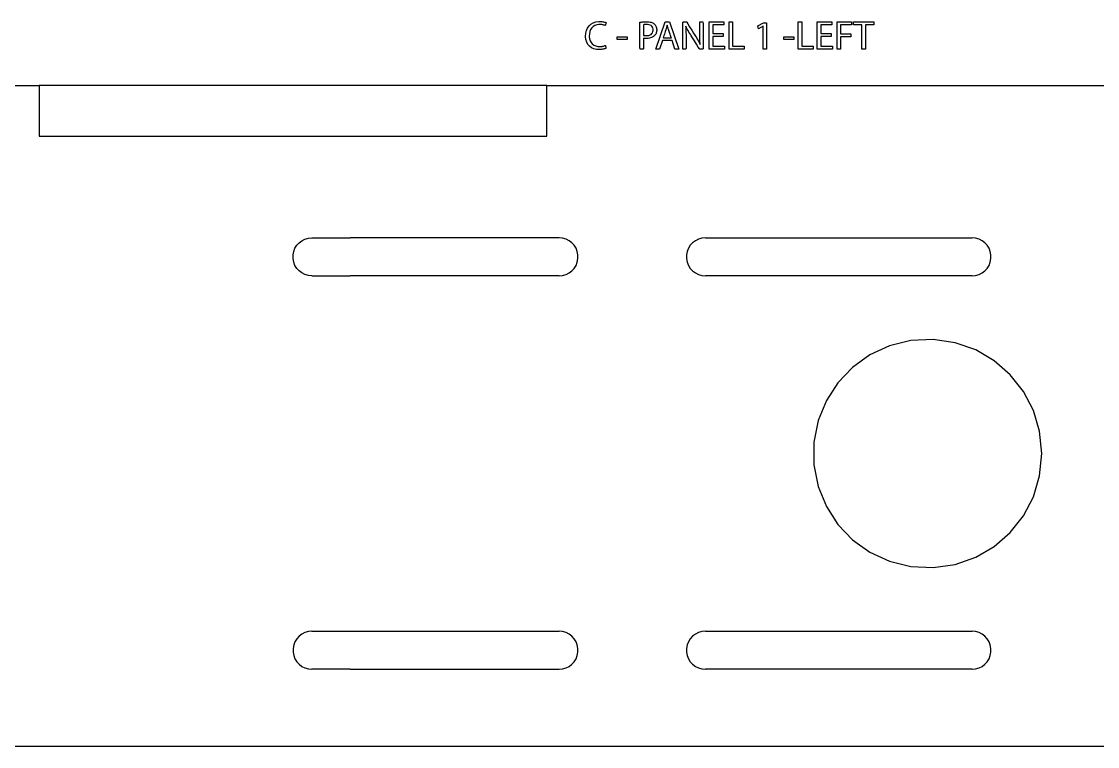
# Model space of a CAD drawing. Header units: metres. Extents: x 826 to 1488, y 1193 to 1485.
# Drawn here: x 879.2 to 963.9, y 1192.5 to 1249.6 of the extents above; entities that cross this region are included whole.
import ezdxf

# ---------------------------------------------------------------- set-up
doc = ezdxf.new("R2010")
doc.units = ezdxf.units.M

msp = doc.modelspace()

# ---------------------------------------------------------------- linework, layer by layer
at = {"layer": 'COMPONENT21'}
for p, q in [((924.021, 1249.44), (924.202, 1249.545)), ((924.202, 1249.545), (924.409, 1249.615)), ((924.409, 1249.615), (924.638, 1249.647)), ((924.638, 1249.647), (924.777, 1249.648)), ((924.777, 1249.648), (924.865, 1249.642)), ((924.865, 1249.642), (924.944, 1249.633)), ((924.944, 1249.633), (925.014, 1249.62)), ((925.014, 1249.62), (925.076, 1249.606)), ((925.076, 1249.606), (925.129, 1249.59)), ((925.129, 1249.59), (925.173, 1249.575)), ((925.173, 1249.575), (925.208, 1249.559)), ((925.202, 1249.499), (925.19, 1249.459)), ((925.212, 1249.531), (925.202, 1249.499)), ((925.208, 1249.559), (925.212, 1249.531)), ((927.882, 1249.588), (927.934, 1249.596)), ((927.882, 1249.5), (927.882, 1249.588)), ((927.882, 1249.266), (927.882, 1249.5)), ((927.934, 1249.596), (927.989, 1249.604)), ((927.989, 1249.604), (928.048, 1249.611)), ((928.048, 1249.611), (928.111, 1249.617)), ((928.111, 1249.617), (928.178, 1249.622)), ((928.178, 1249.622), (928.249, 1249.626)), ((928.249, 1249.626), (928.324, 1249.629)), ((928.324, 1249.629), (928.404, 1249.63)), ((928.404, 1249.63), (928.5, 1249.627)), ((928.5, 1249.627), (928.592, 1249.619)), ((928.592, 1249.619), (928.677, 1249.606)), ((928.677, 1249.606), (928.755, 1249.587)), ((928.755, 1249.587), (928.827, 1249.563)), ((928.827, 1249.563), (928.892, 1249.534)), ((928.892, 1249.534), (928.951, 1249.5)), ((928.951, 1249.5), (929.003, 1249.461)), ((929.143, 1247.473), (929.873, 1249.614)), ((929.873, 1249.614), (930.204, 1249.614)), ((930.204, 1249.614), (930.934, 1247.473)), ((931.248, 1249.604), (931.306, 1249.614)), ((931.248, 1249.391), (931.248, 1249.604)), ((931.306, 1249.614), (931.373, 1249.614)), ((931.373, 1249.614), (931.446, 1249.614)), ((931.446, 1249.614), (931.509, 1249.614)), ((931.509, 1249.614), (931.547, 1249.614)), ((931.547, 1249.614), (931.565, 1249.594)), ((931.565, 1249.594), (931.652, 1249.457)), ((932.595, 1249.578), (932.596, 1249.614)), ((932.595, 1249.442), (932.595, 1249.578)), ((932.596, 1249.614), (932.622, 1249.614)), ((932.622, 1249.614), (932.671, 1249.614)), ((932.671, 1249.614), (932.733, 1249.614)), ((932.733, 1249.614), (932.792, 1249.614)), ((932.792, 1249.614), (932.837, 1249.614)), ((932.837, 1249.614), (932.855, 1249.467)), ((933.334, 1247.473), (933.334, 1249.614)), ((933.334, 1249.614), (934.493, 1249.614)), ((934.493, 1249.614), (934.493, 1249.382)), ((934.896, 1249.614), (935.175, 1249.614)), ((934.896, 1247.473), (934.896, 1249.614)), ((935.175, 1249.614), (935.175, 1247.705)), ((937.16, 1249.296), (937.611, 1249.537)), ((937.611, 1249.537), (937.849, 1249.537)), ((937.849, 1249.537), (937.849, 1247.473)), ((940.344, 1249.614), (940.623, 1249.614)), ((940.344, 1247.473), (940.344, 1249.614)), ((940.623, 1249.614), (940.623, 1247.705)), ((941.843, 1247.473), (941.843, 1249.614)), ((941.843, 1249.614), (943.002, 1249.614)), ((943.002, 1249.614), (943.002, 1249.382)), ((943.405, 1249.614), (944.558, 1249.614)), ((943.405, 1247.473), (943.405, 1249.614)), ((944.558, 1249.614), (944.558, 1249.382)), ((944.71, 1249.379), (944.71, 1249.614)), ((944.71, 1249.614), (946.294, 1249.614)), ((946.294, 1249.614), (946.294, 1249.379)), ((923.594, 1248.473), (923.606, 1248.717)), ((923.606, 1248.717), (923.658, 1248.938)), ((923.658, 1248.938), (923.746, 1249.134)), ((923.746, 1249.134), (923.868, 1249.302)), ((923.868, 1249.302), (924.021, 1249.44)), ((923.893, 1248.674), (923.887, 1248.476)), ((923.928, 1248.855), (923.893, 1248.674)), ((923.99, 1249.013), (923.928, 1248.855)), ((924.078, 1249.146), (923.99, 1249.013)), ((924.19, 1249.253), (924.078, 1249.146)), ((924.323, 1249.334), (924.19, 1249.253)), ((924.476, 1249.389), (924.323, 1249.334)), ((924.647, 1249.415), (924.476, 1249.389)), ((924.76, 1249.416), (924.647, 1249.415)), ((924.823, 1249.413), (924.76, 1249.416)), ((924.882, 1249.406), (924.823, 1249.413)), ((924.939, 1249.397), (924.882, 1249.406)), ((924.992, 1249.385), (924.939, 1249.397)), ((925.042, 1249.371), (924.992, 1249.385)), ((925.088, 1249.355), (925.042, 1249.371)), ((925.13, 1249.337), (925.088, 1249.355)), ((925.156, 1249.348), (925.13, 1249.337)), ((925.165, 1249.379), (925.156, 1249.348)), ((925.177, 1249.418), (925.165, 1249.379)), ((925.19, 1249.459), (925.177, 1249.418)), ((927.882, 1248.934), (927.882, 1249.266)), ((927.882, 1248.552), (927.882, 1248.934)), ((928.196, 1249.396), (928.159, 1249.387)), ((928.159, 1249.387), (928.159, 1249.34)), ((928.159, 1249.34), (928.159, 1249.241)), ((928.159, 1249.241), (928.159, 1249.107)), ((928.159, 1249.107), (928.159, 1248.957)), ((928.159, 1248.957), (928.159, 1248.809)), ((928.159, 1248.809), (928.159, 1248.681)), ((928.159, 1248.681), (928.159, 1248.59)), ((928.222, 1249.4), (928.196, 1249.396)), ((928.252, 1249.403), (928.222, 1249.4)), ((928.285, 1249.406), (928.252, 1249.403)), ((928.321, 1249.408), (928.285, 1249.406)), ((928.36, 1249.41), (928.321, 1249.408)), ((928.402, 1249.41), (928.36, 1249.41)), ((928.484, 1249.408), (928.402, 1249.41)), ((928.584, 1249.395), (928.484, 1249.408)), ((928.673, 1249.369), (928.584, 1249.395)), ((928.751, 1249.33), (928.673, 1249.369)), ((928.681, 1248.59), (928.76, 1248.636)), ((928.815, 1249.279), (928.751, 1249.33)), ((928.76, 1248.636), (928.824, 1248.695)), ((928.866, 1249.215), (928.815, 1249.279)), ((928.824, 1248.695), (928.874, 1248.767)), ((928.902, 1249.138), (928.866, 1249.215)), ((928.874, 1248.767), (928.907, 1248.851)), ((928.921, 1249.048), (928.902, 1249.138)), ((928.907, 1248.851), (928.923, 1248.947)), ((928.923, 1248.947), (928.921, 1249.048)), ((929.003, 1249.461), (929.045, 1249.421)), ((929.045, 1249.421), (929.082, 1249.377)), ((929.082, 1249.377), (929.115, 1249.329)), ((929.119, 1248.658), (929.088, 1248.61)), ((929.115, 1249.329), (929.143, 1249.277)), ((929.145, 1248.711), (929.119, 1248.658)), ((929.143, 1249.277), (929.166, 1249.22)), ((929.166, 1248.767), (929.145, 1248.711)), ((929.166, 1249.22), (929.183, 1249.159)), ((929.182, 1248.826), (929.166, 1248.767)), ((929.193, 1248.89), (929.182, 1248.826)), ((929.183, 1249.159), (929.195, 1249.095)), ((929.199, 1248.957), (929.193, 1248.89)), ((929.195, 1249.095), (929.2, 1249.027)), ((929.2, 1249.027), (929.199, 1248.957)), ((929.803, 1248.644), (929.766, 1248.534)), ((929.842, 1248.756), (929.803, 1248.644)), ((929.876, 1248.859), (929.842, 1248.756)), ((929.903, 1248.938), (929.876, 1248.859)), ((929.917, 1248.979), (929.903, 1248.938)), ((929.928, 1249.014), (929.917, 1248.979)), ((929.944, 1249.062), (929.928, 1249.014)), ((929.958, 1249.11), (929.944, 1249.062)), ((929.971, 1249.158), (929.958, 1249.11)), ((929.984, 1249.206), (929.971, 1249.158)), ((929.996, 1249.253), (929.984, 1249.206)), ((930.008, 1249.3), (929.996, 1249.253)), ((930.036, 1249.354), (930.008, 1249.3)), ((930.048, 1249.308), (930.036, 1249.354)), ((930.06, 1249.262), (930.048, 1249.308)), ((930.072, 1249.215), (930.06, 1249.262)), ((930.085, 1249.168), (930.072, 1249.215)), ((930.099, 1249.12), (930.085, 1249.168)), ((930.113, 1249.071), (930.099, 1249.12)), ((930.129, 1249.021), (930.113, 1249.071)), ((930.144, 1248.978), (930.129, 1249.021)), ((930.155, 1248.944), (930.144, 1248.978)), ((930.18, 1248.871), (930.155, 1248.944)), ((930.214, 1248.772), (930.18, 1248.871)), ((930.253, 1248.661), (930.214, 1248.772)), ((930.291, 1248.551), (930.253, 1248.661)), ((931.248, 1248.981), (931.248, 1249.391)), ((931.248, 1248.479), (931.248, 1248.981)), ((931.499, 1249.274), (931.495, 1249.174)), ((931.495, 1249.174), (931.5, 1249.045)), ((931.552, 1249.162), (931.499, 1249.274)), ((931.5, 1249.045), (931.504, 1248.912)), ((931.504, 1248.912), (931.506, 1248.775)), ((931.506, 1248.775), (931.508, 1248.628)), ((931.61, 1249.048), (931.552, 1249.162)), ((931.673, 1248.933), (931.61, 1249.048)), ((931.652, 1249.457), (931.793, 1249.233)), ((931.739, 1248.818), (931.673, 1248.933)), ((931.807, 1248.703), (931.739, 1248.818)), ((931.793, 1249.233), (931.955, 1248.975)), ((931.878, 1248.588), (931.807, 1248.703)), ((931.955, 1248.975), (932.105, 1248.738)), ((932.105, 1248.738), (932.209, 1248.574)), ((932.595, 1249.246), (932.595, 1249.442)), ((932.595, 1249.033), (932.595, 1249.246)), ((932.595, 1248.848), (932.595, 1249.033)), ((932.595, 1248.735), (932.595, 1248.848)), ((932.595, 1248.64), (932.595, 1248.735)), ((932.596, 1248.489), (932.595, 1248.64)), ((932.855, 1249.467), (932.855, 1249.096)), ((932.855, 1249.096), (932.855, 1248.608)), ((934.493, 1249.382), (933.613, 1249.382)), ((933.613, 1249.382), (933.613, 1248.705)), ((933.613, 1248.705), (934.442, 1248.705)), ((934.442, 1248.705), (934.442, 1248.477)), ((937.214, 1249.083), (937.16, 1249.296)), ((937.579, 1249.277), (937.214, 1249.083)), ((937.579, 1247.473), (937.579, 1249.277)), ((943.002, 1249.382), (942.122, 1249.382)), ((942.122, 1249.382), (942.122, 1248.705)), ((942.122, 1248.705), (942.951, 1248.705)), ((942.951, 1248.705), (942.951, 1248.477)), ((944.558, 1249.382), (943.684, 1249.382)), ((943.684, 1249.382), (943.684, 1248.671)), ((943.684, 1248.671), (944.491, 1248.671)), ((944.491, 1248.671), (944.491, 1248.442)), ((945.361, 1249.379), (944.71, 1249.379)), ((945.361, 1247.473), (945.361, 1249.379)), ((946.294, 1249.379), (945.64, 1249.379)), ((945.64, 1249.379), (945.64, 1247.473)), ((923.622, 1248.233), (923.594, 1248.473)), ((923.687, 1248.023), (923.622, 1248.233)), ((923.786, 1247.844), (923.687, 1248.023)), ((923.915, 1247.697), (923.786, 1247.844)), ((923.887, 1248.476), (923.908, 1248.296)), ((923.908, 1248.296), (923.956, 1248.135)), ((923.956, 1248.135), (924.03, 1247.996)), ((924.03, 1247.996), (924.128, 1247.879)), ((924.128, 1247.879), (924.249, 1247.787)), ((924.249, 1247.787), (924.393, 1247.721)), ((926.089, 1248.229), (926.089, 1248.432)), ((926.089, 1248.432), (926.873, 1248.432)), ((926.873, 1248.229), (926.089, 1248.229)), ((926.873, 1248.432), (926.873, 1248.229)), ((927.882, 1248.168), (927.882, 1248.552)), ((927.882, 1247.828), (927.882, 1248.168)), ((927.882, 1247.581), (927.882, 1247.828)), ((928.159, 1248.59), (928.159, 1248.556)), ((928.159, 1248.556), (928.206, 1248.546)), ((928.2, 1248.322), (928.159, 1248.326)), ((928.159, 1248.326), (928.159, 1248.269)), ((928.159, 1248.269), (928.159, 1248.159)), ((928.159, 1248.159), (928.159, 1248.015)), ((928.159, 1248.015), (928.159, 1247.858)), ((928.159, 1247.858), (928.159, 1247.706)), ((928.225, 1248.319), (928.2, 1248.322)), ((928.206, 1248.546), (928.231, 1248.542)), ((928.252, 1248.316), (928.225, 1248.319)), ((928.231, 1248.542), (928.258, 1248.539)), ((928.28, 1248.314), (928.252, 1248.316)), ((928.258, 1248.539), (928.287, 1248.537)), ((928.308, 1248.313), (928.28, 1248.314)), ((928.287, 1248.537), (928.317, 1248.535)), ((928.338, 1248.312), (928.308, 1248.313)), ((928.317, 1248.535), (928.348, 1248.534)), ((928.368, 1248.312), (928.338, 1248.312)), ((928.348, 1248.534), (928.381, 1248.534)), ((928.436, 1248.313), (928.368, 1248.312)), ((928.381, 1248.534), (928.481, 1248.539)), ((928.532, 1248.32), (928.436, 1248.313)), ((928.481, 1248.539), (928.587, 1248.557)), ((928.624, 1248.335), (928.532, 1248.32)), ((928.587, 1248.557), (928.681, 1248.59)), ((928.712, 1248.357), (928.624, 1248.335)), ((928.794, 1248.386), (928.712, 1248.357)), ((928.87, 1248.422), (928.794, 1248.386)), ((928.94, 1248.466), (928.87, 1248.422)), ((929.004, 1248.516), (928.94, 1248.466)), ((929.053, 1248.565), (929.004, 1248.516)), ((929.088, 1248.61), (929.053, 1248.565)), ((929.651, 1248.147), (929.429, 1247.473)), ((930.41, 1248.147), (929.651, 1248.147)), ((929.735, 1248.442), (929.714, 1248.38)), ((929.714, 1248.38), (929.744, 1248.362)), ((929.766, 1248.534), (929.735, 1248.442)), ((929.744, 1248.362), (929.821, 1248.362)), ((929.821, 1248.362), (929.925, 1248.362)), ((929.925, 1248.362), (930.042, 1248.362)), ((930.042, 1248.362), (930.158, 1248.362)), ((930.158, 1248.362), (930.259, 1248.362)), ((930.259, 1248.362), (930.329, 1248.362)), ((930.324, 1248.455), (930.291, 1248.551)), ((930.347, 1248.388), (930.324, 1248.455)), ((930.329, 1248.362), (930.356, 1248.362)), ((930.356, 1248.362), (930.347, 1248.388)), ((930.639, 1247.473), (930.41, 1248.147)), ((931.248, 1247.99), (931.248, 1248.479)), ((931.248, 1247.62), (931.248, 1247.99)), ((931.508, 1248.628), (931.508, 1248.471)), ((931.508, 1248.471), (931.508, 1248.371)), ((931.508, 1248.371), (931.508, 1248.255)), ((931.508, 1248.255), (931.508, 1248.066)), ((931.508, 1248.066), (931.508, 1247.849)), ((931.508, 1247.849), (931.508, 1247.648)), ((931.923, 1248.516), (931.878, 1248.588)), ((932.026, 1248.352), (931.923, 1248.516)), ((932.175, 1248.114), (932.026, 1248.352)), ((932.336, 1247.856), (932.175, 1248.114)), ((932.209, 1248.574), (932.254, 1248.501)), ((932.254, 1248.501), (932.326, 1248.383)), ((932.326, 1248.383), (932.393, 1248.269)), ((932.477, 1247.631), (932.336, 1247.856)), ((932.393, 1248.269), (932.455, 1248.157)), ((932.455, 1248.157), (932.513, 1248.048)), ((932.513, 1248.048), (932.567, 1247.941)), ((932.567, 1247.941), (932.617, 1247.835)), ((932.598, 1248.347), (932.596, 1248.489)), ((932.603, 1248.209), (932.598, 1248.347)), ((932.609, 1248.075), (932.603, 1248.209)), ((932.618, 1247.94), (932.609, 1248.075)), ((932.617, 1247.835), (932.618, 1247.94)), ((932.855, 1248.608), (932.855, 1248.106)), ((932.855, 1248.106), (932.855, 1247.696)), ((934.442, 1248.477), (933.613, 1248.477)), ((933.613, 1248.477), (933.613, 1247.705)), ((939.227, 1248.229), (939.227, 1248.432)), ((939.227, 1248.432), (940.011, 1248.432)), ((940.011, 1248.229), (939.227, 1248.229)), ((940.011, 1248.432), (940.011, 1248.229)), ((942.951, 1248.477), (942.122, 1248.477)), ((942.122, 1248.477), (942.122, 1247.705)), ((944.491, 1248.442), (943.684, 1248.442)), ((943.684, 1248.442), (943.684, 1247.473)), ((924.072, 1247.582), (923.915, 1247.697)), ((924.252, 1247.5), (924.072, 1247.582)), ((924.452, 1247.452), (924.252, 1247.5)), ((924.393, 1247.721), (924.558, 1247.683)), ((924.657, 1247.438), (924.452, 1247.452)), ((924.558, 1247.683), (924.717, 1247.673)), ((924.751, 1247.441), (924.657, 1247.438)), ((924.717, 1247.673), (924.781, 1247.676)), ((924.838, 1247.448), (924.751, 1247.441)), ((924.781, 1247.676), (924.843, 1247.681)), ((924.92, 1247.458), (924.838, 1247.448)), ((924.843, 1247.681), (924.904, 1247.689)), ((924.904, 1247.689), (924.963, 1247.699)), ((924.995, 1247.471), (924.92, 1247.458)), ((924.963, 1247.699), (925.019, 1247.712)), ((925.062, 1247.486), (924.995, 1247.471)), ((925.019, 1247.712), (925.071, 1247.728)), ((925.121, 1247.503), (925.062, 1247.486)), ((925.071, 1247.728), (925.12, 1247.745)), ((925.12, 1247.745), (925.159, 1247.762)), ((925.172, 1247.521), (925.121, 1247.503)), ((925.159, 1247.762), (925.168, 1247.725)), ((925.168, 1247.725), (925.177, 1247.689)), ((925.213, 1247.54), (925.172, 1247.521)), ((925.177, 1247.689), (925.186, 1247.649)), ((925.186, 1247.649), (925.196, 1247.609)), ((925.196, 1247.609), (925.205, 1247.574)), ((925.205, 1247.574), (925.213, 1247.54)), ((927.892, 1247.473), (927.882, 1247.581)), ((927.92, 1247.473), (927.892, 1247.473)), ((927.963, 1247.473), (927.92, 1247.473)), ((928.012, 1247.473), (927.963, 1247.473)), ((928.063, 1247.473), (928.012, 1247.473)), ((928.108, 1247.473), (928.063, 1247.473)), ((928.142, 1247.473), (928.108, 1247.473)), ((928.159, 1247.495), (928.142, 1247.473)), ((928.159, 1247.706), (928.159, 1247.579)), ((928.159, 1247.579), (928.159, 1247.495)), ((929.429, 1247.473), (929.143, 1247.473)), ((930.934, 1247.473), (930.639, 1247.473)), ((931.248, 1247.473), (931.248, 1247.62)), ((931.311, 1247.473), (931.248, 1247.473)), ((931.37, 1247.473), (931.311, 1247.473)), ((931.432, 1247.473), (931.37, 1247.473)), ((931.481, 1247.473), (931.432, 1247.473)), ((931.507, 1247.473), (931.481, 1247.473)), ((931.508, 1247.51), (931.507, 1247.473)), ((931.508, 1247.648), (931.508, 1247.51)), ((932.563, 1247.493), (932.477, 1247.631)), ((932.581, 1247.473), (932.563, 1247.493)), ((932.616, 1247.473), (932.581, 1247.473)), ((932.674, 1247.473), (932.616, 1247.473)), ((932.74, 1247.473), (932.674, 1247.473)), ((932.802, 1247.473), (932.74, 1247.473)), ((932.855, 1247.483), (932.802, 1247.473)), ((932.855, 1247.696), (932.855, 1247.483)), ((934.541, 1247.473), (933.334, 1247.473)), ((933.613, 1247.705), (934.541, 1247.705)), ((934.541, 1247.705), (934.541, 1247.473)), ((936.09, 1247.473), (934.896, 1247.473)), ((935.175, 1247.705), (936.09, 1247.705)), ((936.09, 1247.705), (936.09, 1247.473)), ((937.849, 1247.473), (937.579, 1247.473)), ((941.538, 1247.473), (940.344, 1247.473)), ((940.623, 1247.705), (941.538, 1247.705)), ((941.538, 1247.705), (941.538, 1247.473)), ((943.05, 1247.473), (941.843, 1247.473)), ((942.122, 1247.705), (943.05, 1247.705)), ((943.05, 1247.705), (943.05, 1247.473)), ((943.684, 1247.473), (943.405, 1247.473)), ((945.64, 1247.473), (945.361, 1247.473))]:
    msp.add_line(p, q, dxfattribs=at)
at = {"layer": 'GROUP0'}
for p, q in [((825.542, 1244.607), (880.542, 1244.607)), ((880.542, 1244.607), (880.542, 1240.607)), ((920.542, 1244.607), (880.542, 1244.607)), ((920.542, 1240.607), (920.542, 1244.607)), ((920.542, 1244.607), (982.207, 1244.607)), ((880.542, 1240.607), (920.542, 1240.607)), ((901.49, 1232.503), (901.756, 1232.58)), ((901.756, 1232.58), (902.042, 1232.607)), ((902.042, 1232.607), (905.041, 1232.607)), ((921.506, 1232.607), (905.041, 1232.607)), ((921.791, 1232.58), (921.506, 1232.607)), ((922.058, 1232.503), (921.791, 1232.58)), ((932.757, 1232.58), (932.49, 1232.503)), ((933.042, 1232.607), (932.757, 1232.58)), ((933.042, 1232.607), (954.042, 1232.607)), ((954.327, 1232.58), (954.042, 1232.607)), ((954.594, 1232.503), (954.327, 1232.58)), ((900.601, 1231.528), (900.703, 1231.785)), ((900.703, 1231.785), (900.847, 1232.015)), ((900.847, 1232.015), (901.03, 1232.215)), ((901.03, 1232.215), (901.246, 1232.379)), ((901.246, 1232.379), (901.49, 1232.503)), ((922.302, 1232.379), (922.058, 1232.503)), ((922.517, 1232.215), (922.302, 1232.379)), ((922.7, 1232.015), (922.517, 1232.215)), ((922.845, 1231.785), (922.7, 1232.015)), ((922.946, 1231.528), (922.845, 1231.785)), ((931.703, 1231.785), (931.601, 1231.528)), ((931.847, 1232.015), (931.703, 1231.785)), ((932.03, 1232.215), (931.847, 1232.015)), ((932.246, 1232.379), (932.03, 1232.215)), ((932.49, 1232.503), (932.246, 1232.379)), ((954.838, 1232.379), (954.594, 1232.503)), ((955.053, 1232.215), (954.838, 1232.379)), ((955.236, 1232.015), (955.053, 1232.215)), ((955.38, 1231.785), (955.236, 1232.015)), ((955.482, 1231.528), (955.38, 1231.785)), ((900.548, 1231.252), (900.601, 1231.528)), ((900.548, 1230.963), (900.548, 1231.252)), ((900.601, 1230.686), (900.548, 1230.963)), ((922.999, 1231.252), (922.946, 1231.528)), ((922.946, 1230.686), (922.999, 1230.963)), ((922.999, 1230.963), (922.999, 1231.252)), ((931.601, 1231.528), (931.548, 1231.252)), ((931.548, 1231.252), (931.548, 1230.963)), ((931.548, 1230.963), (931.601, 1230.686)), ((955.535, 1231.252), (955.482, 1231.528)), ((955.482, 1230.686), (955.535, 1230.963)), ((955.535, 1230.963), (955.535, 1231.252)), ((900.703, 1230.43), (900.601, 1230.686)), ((900.847, 1230.2), (900.703, 1230.43)), ((901.03, 1230), (900.847, 1230.2)), ((901.246, 1229.836), (901.03, 1230)), ((922.302, 1229.836), (922.517, 1230)), ((922.517, 1230), (922.7, 1230.2)), ((922.7, 1230.2), (922.845, 1230.43)), ((922.845, 1230.43), (922.946, 1230.686)), ((931.601, 1230.686), (931.703, 1230.43)), ((931.703, 1230.43), (931.847, 1230.2)), ((931.847, 1230.2), (932.03, 1230)), ((932.03, 1230), (932.246, 1229.836)), ((954.838, 1229.836), (955.053, 1230)), ((955.053, 1230), (955.236, 1230.2)), ((955.236, 1230.2), (955.38, 1230.43)), ((955.38, 1230.43), (955.482, 1230.686)), ((901.49, 1229.712), (901.246, 1229.836)), ((901.756, 1229.634), (901.49, 1229.712)), ((902.042, 1229.607), (901.756, 1229.634)), ((902.042, 1229.607), (905.041, 1229.607)), ((921.506, 1229.607), (905.041, 1229.607)), ((921.506, 1229.607), (921.791, 1229.634)), ((921.791, 1229.634), (922.058, 1229.712)), ((922.058, 1229.712), (922.302, 1229.836)), ((932.246, 1229.836), (932.49, 1229.712)), ((932.49, 1229.712), (932.757, 1229.634)), ((932.757, 1229.634), (933.042, 1229.607)), ((954.042, 1229.607), (933.042, 1229.607)), ((954.042, 1229.607), (954.327, 1229.634)), ((954.327, 1229.634), (954.594, 1229.712)), ((954.594, 1229.712), (954.838, 1229.836)), ((947.535, 1224.093), (945.999, 1223.379)), ((949.212, 1224.51), (947.535, 1224.093)), ((950.991, 1224.596), (949.212, 1224.51)), ((952.725, 1224.341), (950.991, 1224.596)), ((954.336, 1223.771), (952.725, 1224.341)), ((945.999, 1223.379), (944.637, 1222.4)), ((955.789, 1222.92), (954.336, 1223.771)), ((944.637, 1222.4), (943.481, 1221.19)), ((957.052, 1221.822), (955.789, 1222.92)), ((958.092, 1220.508), (957.052, 1221.822)), ((943.481, 1221.19), (942.566, 1219.781)), ((958.875, 1219.012), (958.092, 1220.508)), ((942.566, 1219.781), (941.923, 1218.207)), ((959.369, 1217.368), (958.875, 1219.012)), ((941.923, 1218.207), (941.585, 1216.5)), ((959.542, 1215.607), (959.369, 1217.368)), ((941.585, 1216.5), (941.585, 1214.715)), ((959.369, 1213.847), (959.542, 1215.607)), ((941.585, 1214.715), (941.923, 1213.008)), ((958.875, 1212.202), (959.369, 1213.847)), ((941.923, 1213.008), (942.566, 1211.434)), ((958.092, 1210.707), (958.875, 1212.202)), ((942.566, 1211.434), (943.481, 1210.025)), ((957.052, 1209.393), (958.092, 1210.707)), ((943.481, 1210.025), (944.637, 1208.815)), ((944.637, 1208.815), (945.999, 1207.836)), ((955.789, 1208.295), (957.052, 1209.393)), ((954.336, 1207.444), (955.789, 1208.295)), ((945.999, 1207.836), (947.535, 1207.122)), ((947.535, 1207.122), (949.212, 1206.705)), ((952.725, 1206.874), (954.336, 1207.444)), ((949.212, 1206.705), (950.991, 1206.618)), ((950.991, 1206.618), (952.725, 1206.874)), ((901.03, 1201.215), (900.847, 1201.015)), ((901.246, 1201.379), (901.03, 1201.215)), ((901.49, 1201.503), (901.246, 1201.379)), ((901.756, 1201.581), (901.49, 1201.503)), ((902.042, 1201.608), (901.756, 1201.581)), ((902.042, 1201.608), (905.041, 1201.608)), ((905.041, 1201.608), (921.506, 1201.608)), ((921.791, 1201.581), (921.506, 1201.608)), ((922.058, 1201.503), (921.791, 1201.581)), ((922.302, 1201.379), (922.058, 1201.503)), ((922.517, 1201.215), (922.302, 1201.379)), ((922.7, 1201.015), (922.517, 1201.215)), ((932.03, 1201.215), (931.847, 1201.015)), ((932.246, 1201.379), (932.03, 1201.215)), ((932.49, 1201.503), (932.246, 1201.379)), ((932.757, 1201.581), (932.49, 1201.503)), ((933.042, 1201.608), (932.757, 1201.581)), ((933.042, 1201.608), (954.042, 1201.608)), ((954.327, 1201.581), (954.042, 1201.608)), ((954.594, 1201.503), (954.327, 1201.581)), ((954.838, 1201.379), (954.594, 1201.503)), ((955.053, 1201.215), (954.838, 1201.379)), ((955.236, 1201.015), (955.053, 1201.215)), ((900.601, 1200.528), (900.548, 1200.252)), ((900.703, 1200.785), (900.601, 1200.528)), ((900.847, 1201.015), (900.703, 1200.785)), ((922.845, 1200.785), (922.7, 1201.015)), ((922.946, 1200.528), (922.845, 1200.785)), ((922.999, 1200.252), (922.946, 1200.528)), ((931.601, 1200.528), (931.548, 1200.252)), ((931.703, 1200.785), (931.601, 1200.528)), ((931.847, 1201.015), (931.703, 1200.785)), ((955.38, 1200.785), (955.236, 1201.015)), ((955.482, 1200.528), (955.38, 1200.785)), ((955.535, 1200.252), (955.482, 1200.528)), ((900.548, 1200.252), (900.548, 1199.963)), ((900.548, 1199.963), (900.601, 1199.686)), ((900.601, 1199.686), (900.703, 1199.43)), ((922.845, 1199.43), (922.946, 1199.686)), ((922.946, 1199.686), (922.999, 1199.963)), ((922.999, 1199.963), (922.999, 1200.252)), ((931.548, 1200.252), (931.548, 1199.963)), ((931.548, 1199.963), (931.601, 1199.686)), ((931.601, 1199.686), (931.703, 1199.43)), ((955.38, 1199.43), (955.482, 1199.686)), ((955.482, 1199.686), (955.535, 1199.963)), ((955.535, 1199.963), (955.535, 1200.252)), ((900.703, 1199.43), (900.847, 1199.2)), ((900.847, 1199.2), (901.03, 1199)), ((901.03, 1199), (901.246, 1198.836)), ((901.246, 1198.836), (901.49, 1198.712)), ((901.49, 1198.712), (901.756, 1198.634)), ((901.756, 1198.634), (902.042, 1198.607)), ((921.506, 1198.607), (921.791, 1198.634)), ((921.791, 1198.634), (922.058, 1198.712)), ((922.058, 1198.712), (922.302, 1198.836)), ((922.302, 1198.836), (922.517, 1199)), ((922.517, 1199), (922.7, 1199.2)), ((922.7, 1199.2), (922.845, 1199.43)), ((931.703, 1199.43), (931.847, 1199.2)), ((931.847, 1199.2), (932.03, 1199)), ((932.03, 1199), (932.246, 1198.836)), ((932.246, 1198.836), (932.49, 1198.712)), ((932.49, 1198.712), (932.757, 1198.634)), ((932.757, 1198.634), (933.042, 1198.607)), ((954.042, 1198.607), (954.327, 1198.634)), ((954.327, 1198.634), (954.594, 1198.712)), ((954.594, 1198.712), (954.838, 1198.836)), ((954.838, 1198.836), (955.053, 1199)), ((955.053, 1199), (955.236, 1199.2)), ((955.236, 1199.2), (955.38, 1199.43)), ((905.041, 1198.607), (902.042, 1198.607)), ((905.041, 1198.607), (921.506, 1198.607)), ((954.042, 1198.607), (933.042, 1198.607)), ((982.207, 1192.527), (825.542, 1192.527))]:
    msp.add_line(p, q, dxfattribs=at)

doc.saveas('drawing.dxf')
